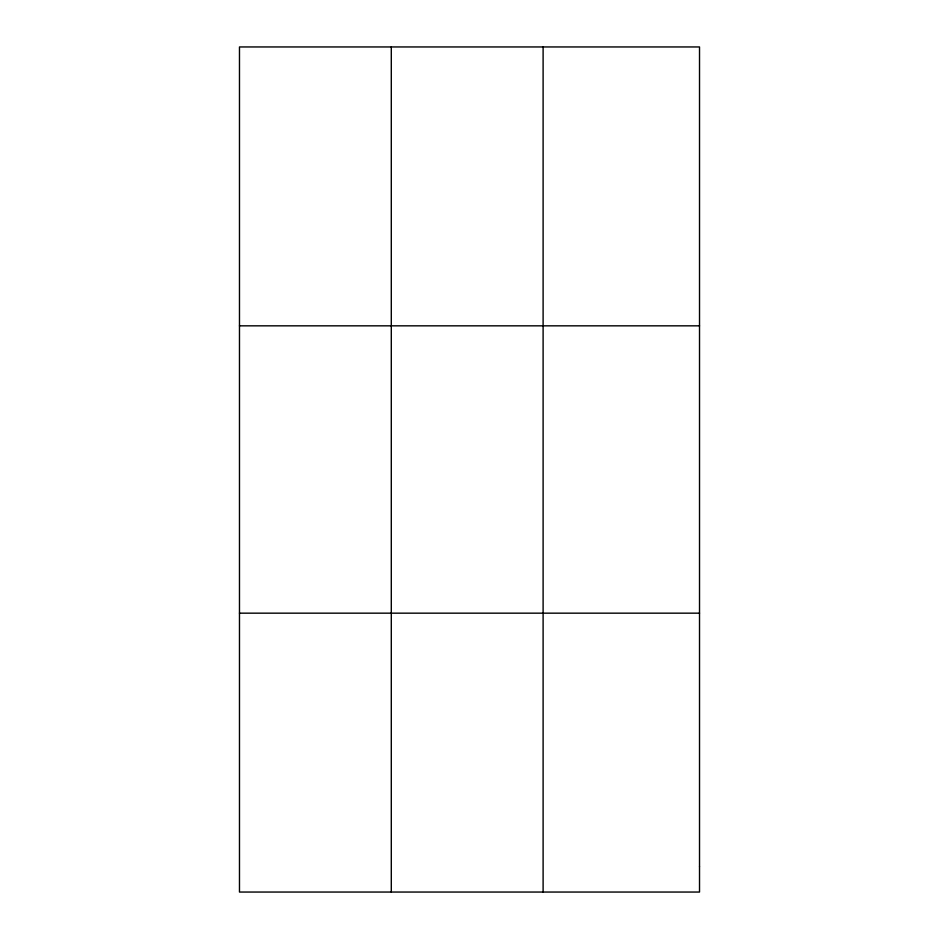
<?xml version="1.0" encoding="UTF-8"?>
<svg xmlns="http://www.w3.org/2000/svg" width="939" height="939" viewBox="0 0 939 939"><rect width="100%" height="100%" fill="white"/><g stroke="black" fill="none" stroke-linecap="round" stroke-linejoin="round"><path stroke-width="1.41" d="M391.293 892.05L391.293 46.95M543.106 892.05L543.106 46.95M239.48 325.833L699.52 325.833M239.48 613.167L699.52 613.167M699.52 866.697L699.52 892.05L239.48 892.05L239.48 46.95L699.52 46.95L699.52 866.697"/></g></svg>
